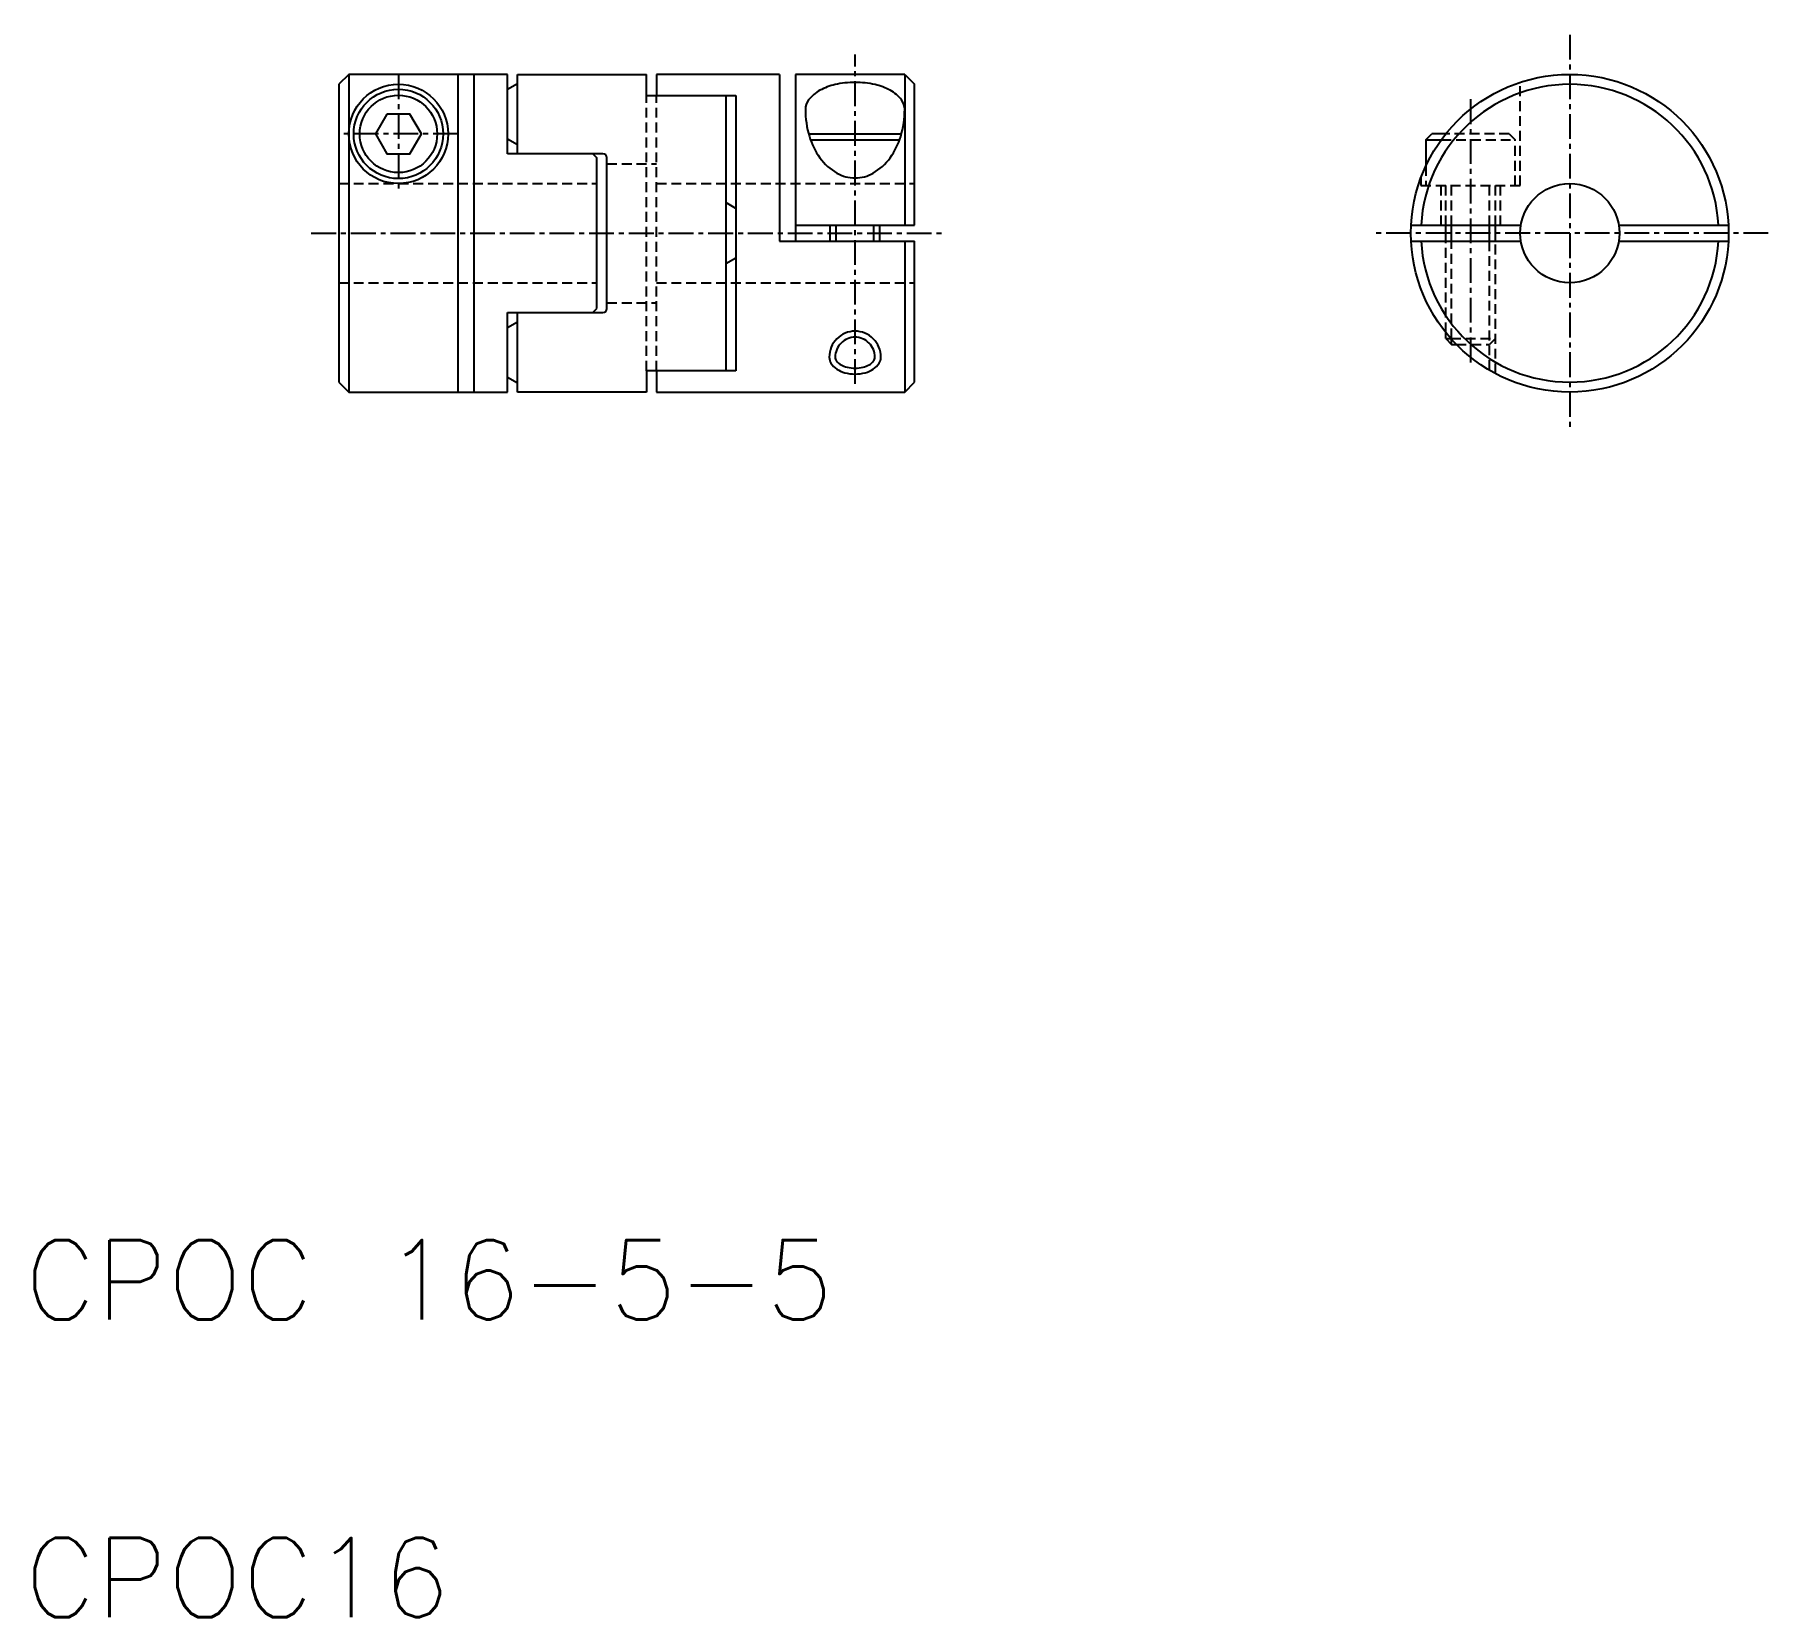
# Model space of a CAD drawing. Extents: x 67.6 to 155, y 10 to 89.7.
import ezdxf

# ---------------------------------------------------------------- set-up
doc = ezdxf.new("R2010")
doc.units = 0
doc.linetypes.add('CENTER', pattern=[2, 1.25, -0.25, 0.25, -0.25])
doc.linetypes.add('DASHED', pattern=[0.75, 0.5, -0.25])
doc.layers.get('0').update_dxf_attribs({"linetype": 'CONTINUOUS'})
doc.layers.add('CENTER', color=1, linetype='CENTER')
doc.styles.get("Standard").update_dxf_attribs({"font": 'txt.shx'})

msp = doc.modelspace()

# ---------------------------------------------------------------- linework, layer by layer
at = {"color": 7, "linetype": 'CONTINUOUS'}
for p, q in [((83.461899, 87.715786), (82.961899, 87.215786)), ((83.461899, 87.715786), (83.461899, 71.715786)), ((91.461899, 87.715786), (83.461899, 87.715786)), ((88.961899, 87.715786), (88.961899, 71.715786)), ((89.761899, 87.715786), (89.761899, 71.715786)), ((91.461899, 83.715786), (91.461899, 87.715786)), ((91.961899, 87.715786), (98.461899, 87.715786)), ((91.961899, 83.715786), (91.961899, 87.715786)), ((98.461899, 86.645786), (98.461899, 87.715786)), ((105.161899, 87.715786), (98.961899, 87.715786)), ((98.961899, 87.715786), (98.961899, 86.645786)), ((105.161899, 87.715786), (105.161899, 79.315786)), ((111.461899, 87.715786), (105.961899, 87.715786)), ((105.961899, 87.715786), (105.961899, 79.315786)), ((111.461899, 87.715786), (111.461899, 80.115786)), ((111.461899, 87.715786), (111.961899, 87.215786)), ((82.961899, 87.215786), (82.961899, 72.215786)), ((91.461899, 86.965786), (91.961899, 87.254461)), ((98.461899, 86.645786), (102.961899, 86.645786)), ((102.461899, 86.645786), (102.461899, 72.785786)), ((102.961899, 86.645786), (102.961899, 72.785786)), ((111.961899, 80.115786), (111.961899, 87.215786)), ((106.627152, 84.715786), (111.296645, 84.715786)), ((137.711899, 84.415786), (138.011899, 84.715786)), ((138.716901, 84.715786), (138.011899, 84.715786)), ((91.461899, 84.465786), (91.961899, 84.177111)), ((106.720138, 84.415786), (111.203659, 84.415786)), ((137.711899, 84.415786), (137.711899, 83.097723)), ((137.711899, 84.415786), (138.482292, 84.415786)), ((89.761899, 83.715786), (89.761899, 83.715886)), ((96.261899, 83.715786), (91.461899, 83.715786)), ((95.761899, 83.715786), (95.961899, 83.515786)), ((95.961899, 75.915786), (95.961899, 83.515786)), ((96.461899, 75.915786), (96.461899, 83.515786)), ((102.961899, 80.965786), (102.461899, 81.254461)), ((89.761899, 79.715786), (89.761999, 79.715786)), ((105.961899, 80.115786), (111.961899, 80.115786)), ((107.711899, 79.315786), (107.711899, 80.115786)), ((110.211899, 79.315786), (110.211899, 80.115786)), ((136.971906, 80.115786), (142.494107, 80.115786)), ((138.711899, 79.315786), (138.711899, 80.115786)), ((141.211899, 79.315786), (141.211899, 80.115786)), ((147.429692, 80.115786), (152.951893, 80.115786)), ((105.161899, 79.315786), (111.961899, 79.315786)), ((111.461899, 79.315786), (111.461899, 71.715786)), ((111.961899, 72.215786), (111.961899, 79.315786)), ((136.971906, 79.315786), (142.494107, 79.315786)), ((147.429692, 79.315786), (152.951893, 79.315786)), ((102.961899, 78.465786), (102.461899, 78.177111)), ((91.461899, 71.715786), (91.461899, 75.715786)), ((91.461899, 75.715786), (96.261899, 75.715786)), ((91.461899, 74.965786), (91.961899, 75.254461)), ((91.961899, 71.715786), (91.961899, 75.715786)), ((95.761899, 75.715786), (95.961899, 75.915786)), ((138.711899, 74.415786), (138.711899, 74.72204)), ((138.711899, 74.415786), (139.011899, 74.115786)), ((138.711899, 74.415786), (138.969404, 74.415786)), ((139.011899, 74.115786), (139.248757, 74.115786)), ((98.461899, 72.785786), (98.461899, 71.715786)), ((102.961899, 72.785786), (98.461899, 72.785786)), ((98.961899, 72.785786), (98.961899, 71.715786)), ((82.961899, 72.215786), (83.461899, 71.715786)), ((83.461899, 71.715786), (91.461899, 71.715786)), ((91.461899, 72.465786), (91.961899, 72.177111)), ((98.461899, 71.715786), (91.961899, 71.715786)), ((98.961899, 71.715786), (111.461899, 71.715786)), ((111.461899, 71.715786), (111.961899, 72.215786))]:
    msp.add_line(p, q, dxfattribs=at)
at = {"color": 3, "linetype": 'DASHED'}
for p, q in [((98.461899, 72.785786), (98.461899, 86.645786)), ((98.961899, 72.785786), (98.961899, 86.645786)), ((142.461899, 82.115786), (142.461899, 87.315128)), ((141.911899, 84.715786), (138.716901, 84.715786)), ((141.911899, 84.715786), (142.211899, 84.415786)), ((138.482292, 84.415786), (142.211899, 84.415786)), ((142.211899, 82.115786), (142.211899, 84.415786)), ((96.461899, 83.215786), (98.961899, 83.215786)), ((137.711899, 83.097723), (137.711899, 82.115786)), ((82.961899, 82.215786), (95.961899, 82.215786)), ((98.961899, 82.215786), (111.961899, 82.215786)), ((137.461899, 82.499668), (137.461899, 82.115786)), ((137.461899, 82.115786), (142.461899, 82.115786)), ((138.461899, 82.115786), (138.461899, 80.115786)), ((138.711899, 80.115786), (138.711899, 82.115786)), ((139.011899, 80.115786), (139.011899, 82.115786)), ((140.911899, 80.115786), (140.911899, 82.115786)), ((141.211899, 80.115786), (141.211899, 82.115786)), ((141.461899, 82.115786), (141.461899, 80.115786)), ((138.711899, 74.72204), (138.711899, 79.315786)), ((139.011899, 74.424283), (139.011899, 79.315786)), ((140.911899, 72.816692), (140.911899, 79.315786)), ((141.211899, 72.649139), (141.211899, 79.315786)), ((82.961899, 77.215786), (95.961899, 77.215786)), ((98.961899, 77.215786), (111.961899, 77.215786)), ((96.461899, 76.215786), (98.961899, 76.215786)), ((138.969404, 74.415786), (141.211899, 74.415786)), ((141.211899, 74.415786), (140.911899, 74.115786)), ((139.248757, 74.115786), (140.911899, 74.115786))]:
    msp.add_line(p, q, dxfattribs=at)
at = {"color": 3, "linetype": 'CONTINUOUS'}
for p, q in [((108.011899, 79.315786), (108.011899, 80.115786)), ((109.911899, 79.315786), (109.911899, 80.115786)), ((139.011899, 79.315786), (139.011899, 80.115786)), ((140.911899, 79.315786), (140.911899, 80.115786)), ((139.011899, 74.115786), (139.011899, 74.424283))]:
    msp.add_line(p, q, dxfattribs=at)
at = {"color": 7, "linetype": 'CONTINUOUS'}
for points in [[(111.461899, 85.960784, 0.165058), (111.304079, 86.425835, 0.105724), (110.729666, 86.915378, 0.068879), (109.969304, 87.199493, 0.055069), (108.961899, 87.310784, 0.055069), (107.954494, 87.199493, 0.068879), (107.194132, 86.915378, 0.105724), (106.619719, 86.425835, 0.165058), (106.461899, 85.960784, 0.165058)], [(106.461899, 85.960784, 0.072829), (106.662275, 84.592421, 0.083919), (107.194132, 83.514195, 0.106542), (108.050442, 82.743512, 0.130873), (108.961899, 82.500784, 0.130873), (109.873355, 82.743512, 0.106542), (110.729666, 83.514195, 0.083919), (111.261523, 84.592421, 0.072829), (111.461899, 85.960784, 0.072829)], [(109.961899, 73.470788, 0.097607), (109.885628, 73.857773, 0.09812), (109.669006, 74.184966, 0.098856), (109.344107, 74.40406, 0.099383), (108.961899, 74.480788, 0.099383), (108.579691, 74.40406, 0.098856), (108.254792, 74.184966, 0.09812), (108.03817, 73.857773, 0.097607), (107.961899, 73.470788, 0.097607)], [(107.96196, 73.46458, 0.157753), (108.025511, 73.280583, 0.10601), (108.254792, 73.081879, 0.069825), (108.559315, 72.966066, 0.056057), (108.961899, 72.920788, 0.056057), (109.364482, 72.966066, 0.069825), (109.669006, 73.081879, 0.10601), (109.898287, 73.280583, 0.161833), (109.961897, 73.46961, 0.162789)]]:
    msp.add_lwpolyline(points, format="xyb", dxfattribs=at)
msp.add_lwpolyline([(85.384548, 85.715786), (84.807198, 84.715786), (85.384548, 83.715786), (86.539249, 83.715786), (87.116599, 84.715786), (86.539249, 85.715786)], close=True, dxfattribs=at)
at = {"color": 3, "linetype": 'CONTINUOUS'}
for points in [[(110.261899, 73.470788, 0.097809), (110.162791, 73.972578, 0.098206), (109.881138, 74.397098, 0.098773), (109.458912, 74.681224, 0.099177), (108.961899, 74.780788, 0.099177), (108.464886, 74.681224, 0.098773), (108.04266, 74.397098, 0.098206), (107.761007, 73.972578, 0.097809), (107.661899, 73.470788, 0.097809)], [(107.661899, 73.470788, 0.142118), (107.750182, 73.166463, 0.107165), (108.04266, 72.869747, 0.078809), (108.443946, 72.689686, 0.066218), (108.961899, 72.620788, 0.066218), (109.479851, 72.689686, 0.078809), (109.881138, 72.869747, 0.107165), (110.173615, 73.166463, 0.142118), (110.261899, 73.470788, 0.142118)]]:
    msp.add_lwpolyline(points, format="xyb", dxfattribs=at)
at = {"color": 7, "linetype": 'CONTINUOUS'}
for centre, radius in [((144.961899, 79.715786), 8), ((85.961899, 84.715786), 2.5), ((85.961899, 84.715786), 2.25), ((85.961899, 84.715786), 1.95), ((144.961899, 79.715786), 2.5)]:
    msp.add_circle(centre, radius, dxfattribs=at)
for centre, radius, start, end in [((144.961899, 79.715786), 7.5, 3.057225, 176.942775), ((96.261899, 83.515786), 0.2, 0, 90), ((144.961899, 79.715786), 7.5, 183.057225, 356.942775), ((96.261899, 75.915786), 0.2, 270, 0)]:
    msp.add_arc(centre, radius, start, end, dxfattribs=at)
at = {"layer": 'CENTER', "color": 1, "linetype": 'CENTER'}
for p, q in [((144.961899, 89.715786), (144.961899, 69.715786)), ((108.961899, 72.120788), (108.961899, 88.715786)), ((85.961899, 87.715786), (85.961899, 81.715786)), ((139.961899, 86.460784), (139.961899, 72.970788)), ((88.961899, 84.715786), (82.961899, 84.715786)), ((81.56993, 79.715786), (113.428045, 79.715786)), ((154.961899, 79.715786), (134.961899, 79.715786))]:
    msp.add_line(p, q, dxfattribs=at)

# ---------------------------------------------------------------- texts
at = {"color": 7, "linetype": 'CONTINUOUS'}
for s, p in [('CPOC 16-5-5', (67.126914, 25)), ('CPOC16', (67.126914, 10))]:
    msp.add_text(s, height=4, dxfattribs=at).set_placement(p)

doc.saveas('drawing.dxf')
